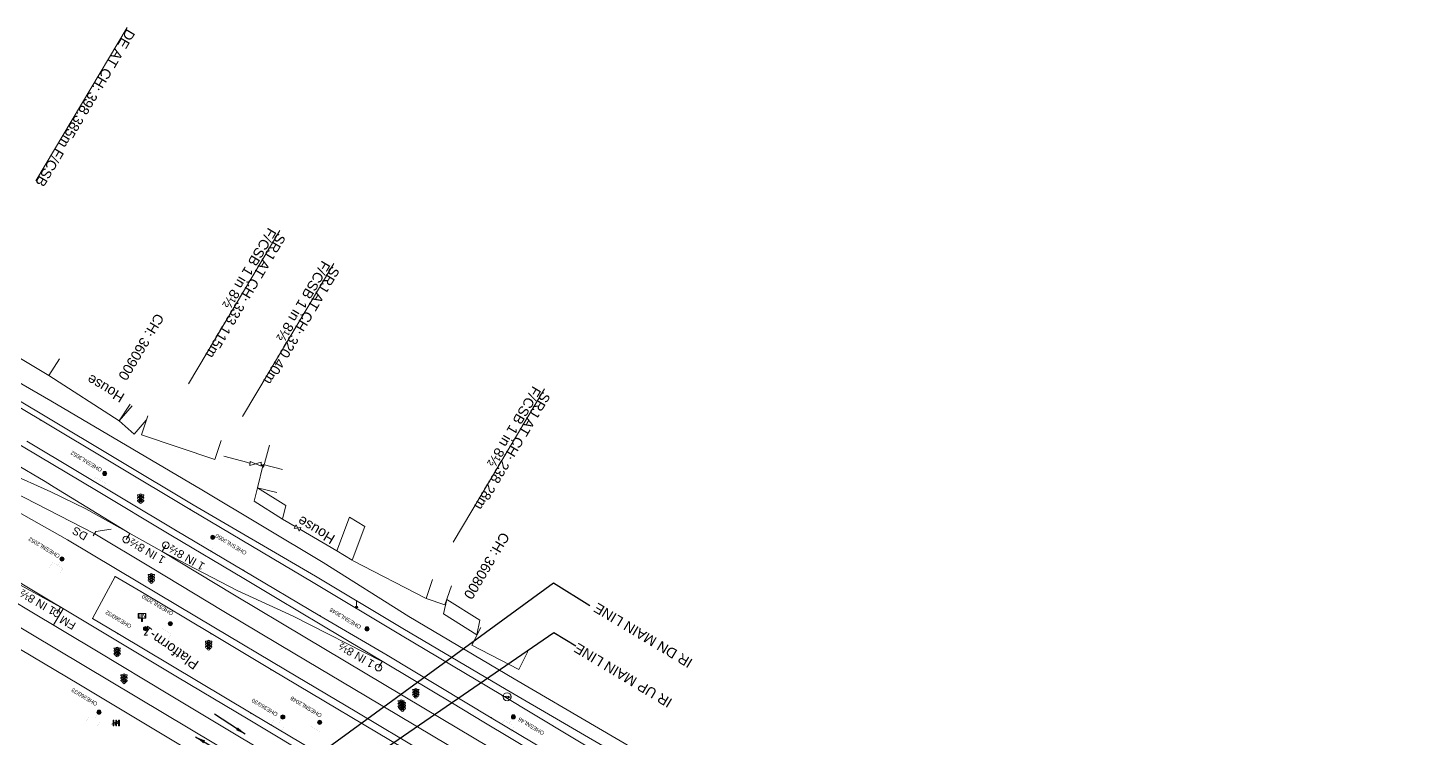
# Model space of a CAD drawing. Header units: metres. Extents: x 593168 to 611286, y 3401475 to 3412398.
# Drawn here: x 593341.8 to 593686.2, y 3412220.5 to 3412398.2 of the extents above; entities that cross this region are included whole.
import ezdxf
from ezdxf.enums import TextEntityAlignment as Align

# ---------------------------------------------------------------- set-up
doc = ezdxf.new("R2010")
doc.units = ezdxf.units.M
doc.header["$MEASUREMENT"] = 0
for name, color, linetype, lineweight in [('Building Under Cons.', 251, 'Continuous', 0), ('Compound Wall', 251, 'Continuous', 0), ('Electric Pole', 251, 'Continuous', 0), ('Exg track', 7, 'Continuous', 0), ('Existing IR Chainage', 7, 'Continuous', 0), ('Existing IR Track', 7, 'Continuous', 0), ('Gate', 251, 'Continuous', 0), ('Lamp_Post', 251, 'Continuous', 0), ('Name Board', 251, 'Continuous', 0), ('OHE MAST', 8, 'Continuous', 0), ('OHE MAST TEXT', 8, 'Continuous', 0), ('Platform', 7, 'Continuous', 0), ('Residential Building Pucca', 251, 'Continuous', 0), ('Residential Building Semipucca', 251, 'Continuous', 0), ("SANEHWAL STN. SRJ'S", 251, 'Continuous', 0), ('Sign Board', 251, 'Continuous', 0), ('Subroad Edge', 34, 'Continuous', 0), ('Text1', 251, 'Continuous', 0), ('Transformer', 251, 'Continuous', 0)]:
    doc.layers.add(name, color=color, linetype=linetype, lineweight=lineweight)
doc.styles.add('NB', font='swissbo.ttf', dxfattribs={"height": 1.5})
doc.styles.get("Standard").update_dxf_attribs({"font": 'arial.ttf'})
doc.styles.add('Style-Arial', font='arial.ttf')
doc.dimstyles.new('ISO-25', dxfattribs={"dimtxt": 2.5, "dimasz": 2.5, "dimexe": 1.25, "dimexo": 0.625, "dimtad": 1, "dimtxsty": 'Standard', "dimcen": 2.5, "dimadec": 0, "dimazin": 0, "dimtfac": 1, "dimtmove": 0, "dimatfit": 3, "dimfxl": 1, "dimarcsym": 0})

# ---------------------------------------------------------------- blocks, each defined once
blk = doc.blocks.new('GT')
at = {"layer": 'Gate'}
for p, q in [((-0.5, -0.5), (-0.5, 0.5)), ((-0.5, 0.5), (0.5, -0.5)), ((0.5, 0.5), (0.5, -0.5))]:
    blk.add_line(p, q, dxfattribs=at)
blk.add_lwpolyline([(0.5, 0.5), (-0.5, -0.5)], dxfattribs=at)
blk = doc.blocks.new('EP')
blk.add_hatch(color=8).paths.add_polyline_path([(-0.21, -0.05), (-0.21, 0.16), (-0.93, -0.01), (-0.31, 0.07), (-0.31, -0.19), (0.31, 0), (0.31, -0.24), (0.94, -0.01), (0.41, -0.1), (0.43, 0.15)])
at = {"color": 8}
for p, q in [((-0.93, -0.01), (-0.21, 0.16)), ((-0.31, 0.07), (-0.93, -0.01)), ((-0.31, -0.19), (-0.31, 0.07)), ((0.31, 0), (-0.31, -0.19)), ((-0.21, 0.16), (-0.21, -0.05)), ((-0.21, -0.05), (0.43, 0.15)), ((0.31, -0.24), (0.31, 0)), ((0.43, 0.15), (0.41, -0.1)), ((0.94, -0.01), (0.31, -0.24)), ((0.41, -0.1), (0.94, -0.01))]:
    blk.add_line(p, q, dxfattribs=at)
blk.add_circle((0, 0), 1, dxfattribs=at)
blk = doc.blocks.new('NB')
for p, q in [((-0.98, 0.82), (-0.98, 1.98)), ((-0.98, 1.98), (0.98, 1.98)), ((-0.98, 0.82), (0.98, 0.82)), ((-0.13, 0.82), (-0.13, 0)), ((-0.13, 0), (0.13, 0)), ((0.13, 0.82), (0.13, 0)), ((0.98, 1.98), (0.98, 0.82))]:
    blk.add_line(p, q)
at = {"style": 'NB', "width": 1.025371}
blk.add_text('NB', height=0.988, rotation=180, dxfattribs=at).set_placement((0, 1.39), align=Align.MIDDLE)
blk = doc.blocks.new('TRF')
blk.add_hatch(color=256).paths.add_polyline_path([(0.22, -0.04), (0.38, 0.42), (-0.98, -0.29), (0.02, 0.04), (-0.18, -0.39), (0.98, 0.09)])
for p, q in [((-0.69, 0.72), (-0.69, -0.72)), ((-0.52, 0.72), (-0.69, 0.72)), ((-0.52, -0.72), (-0.52, 0.72)), ((0, 0.72), (0, -0.72)), ((0.17, 0.72), (0, 0.72)), ((0.17, -0.72), (0.17, 0.72)), ((0.7, 0.72), (0.7, -0.72)), ((0.87, 0.72), (0.7, 0.72)), ((0.87, -0.72), (0.87, 0.72)), ((-0.69, -0.72), (-0.52, -0.72)), ((0, -0.72), (0.17, -0.72)), ((0.7, -0.72), (0.87, -0.72))]:
    blk.add_line(p, q)
blk.add_lwpolyline([(0.22, -0.04), (0.38, 0.42), (-0.98, -0.29), (0.02, 0.04), (-0.18, -0.39), (0.98, 0.09)], close=True)
blk = doc.blocks.new('LP')
for points in [[(0, 0), (0, 1.5)], [(0.25, 1.35), (0.44, 1.35)]]:
    blk.add_lwpolyline(points)
for centre, radius, start, end in [((0.07, 0.99), 0.519, 57.6425, 97.3165), ((0.34, 1.33), 0.094, 11.7012, 168.0476)]:
    blk.add_arc(centre, radius, start, end)
at = {"extrusion": (0, 0, -1)}
blk.add_ellipse((0, 0.01), major_axis=(0.308, 0), ratio=0.400495, dxfattribs=at)
blk.add_ellipse((0.35, 1.36), major_axis=(0.0017, 0.0438), ratio=0.461056, start_param=1.74022, end_param=4.575836)
blk = doc.blocks.new('SIG')
for color, points in [(1, [(-0.22, 0.42, 0.180295), (-0.01, 0.33, -0.00255), (0.01, 0.33, -0.00255), (0.02, 0.33, 0.180295), (0.23, 0.42, -0.002654), (0.25, 0.44, 0.184495), (0.33, 0.65, 1.000001), (-0.32, 0.65, 0.184495), (-0.24, 0.44, -0.002654)]), (2, [(0.23, -0.23, -0.002654), (0.25, -0.21, 0.184495), (0.33, 0.01, 1.000001), (-0.32, 0.01, 0.184495), (-0.24, -0.21, -0.002654), (-0.22, -0.23, 0.180295), (-0.01, -0.32, -0.00255), (0.01, -0.32, -0.00255), (0.02, -0.32, 0.180295)]), (3, [(0.23, -0.88, -0.002654), (0.25, -0.86, 0.184495), (0.33, -0.64, 1.000001), (-0.32, -0.64, 0.184495), (-0.24, -0.86, -0.002654), (-0.22, -0.88, 0.395599)])]:
    blk.add_hatch(color=color).paths.add_polyline_path(points)
for p, q in [((-0.31, 0.98), (-0.32, -0.9)), ((0.33, -0.9), (0.32, 0.98))]:
    blk.add_line(p, q)
for points in [[(-0.31, 0.98), (-0.81, 0.98, 0.198758), (-0.42, 0.41, 0.003814), (-0.31, 0.39, 0.003814)], [(-0.31, 0.33), (-0.81, 0.33, 0.198758), (-0.42, -0.23, 0.003727), (-0.32, -0.26, 0.003727)], [(0.32, 0.98), (0.82, 0.98, -0.198758), (0.44, 0.41, -0.003814), (0.32, 0.39, -0.003814)], [(0.32, 0.33), (0.82, 0.33, -0.198758), (0.44, -0.23, -0.003727), (0.33, -0.26, -0.003727)], [(-0.32, -0.32), (-0.81, -0.32, 0.198758), (-0.42, -0.88, 0.003639), (-0.32, -0.9)], [(0.33, -0.32), (0.82, -0.32, -0.198758), (0.44, -0.88, -0.003639), (0.33, -0.9)]]:
    blk.add_lwpolyline(points, format="xyb")
for centre, radius, start, end in [((0.01, 0.91), 0.324, 12.4049, 167.5951), ((0.01, 0.81), 0.357, 27.7578, 152.2422), ((0.01, -0.9), 0.324, 181.4572, 358.5428)]:
    blk.add_arc(centre, radius, start, end)
blk = doc.blocks.new('OHE MAST')
h = blk.add_hatch(color=256)
h.dxf.hatch_style = 1
edge = h.paths.add_edge_path()
edge.add_arc((0, 0), 0.514, 0, 360)
at = {"const_width": 0.01}
for points in [[(1.5, 3.5), (1.5, 2), (-1.5, 2), (-1.5, 3.5)], [(0, 2), (0, 0)]]:
    blk.add_lwpolyline(points, dxfattribs=at)
blk.add_circle((0, 0), 0.514)

msp = doc.modelspace()

# ---------------------------------------------------------------- linework, layer by layer
at = {"layer": 'Building Under Cons.'}
msp.add_polyline3d([(593447.7303, 3412258.6537, 259.811), (593446.1398, 3412253.9149, 259.811), (593441.4606, 3412255.4854, 259.684), (593443.0511, 3412260.2242, 259.684)], dxfattribs=at)
msp.add_polyline3d([(593454.0775, 3412246.4124, 259.9249), (593445.7536, 3412251.6121, 259.9779), (593446.5649, 3412255.2628, 262.2053), (593454.8889, 3412250.0631, 262.2053)], close=True, dxfattribs=at)
at = {"layer": 'Compound Wall'}
for points in [[(593316.4059, 3412329.623, 258.0465), (593347.0784, 3412311.2212, 258.2404)], [(593402.2463, 3412293.8424, 259.676), (593400.7704, 3412288.3407, 258.3234)], [(593397.4361, 3412289.2272, 258.3384), (593396.8531, 3412289.4419, 258.2894), (593390.851, 3412291.0914, 258.3194)], [(593400.1949, 3412289.0244, 258.3254), (593400.7704, 3412288.3407, 258.3234)], [(593405.5189, 3412275.3457, 258.2414), (593408.6762, 3412273.4401, 258.1864)], [(593409.8986, 3412272.7713, 258.0915), (593419.095, 3412267.3591, 259.1412)], [(593423.0068, 3412265.0172, 258.4284), (593441.4606, 3412255.4854, 259.684)]]:
    msp.add_polyline3d(points, dxfattribs=at)
at = {"layer": 'Exg track'}
for p, q in [((593367.376, 3412271.7549), (593366.4513, 3412270.2005)), ((593375.4617, 3412267.2321), (593376.3864, 3412268.7865)), ((593350.0624, 3412253.3248), (593349.1377, 3412251.7704)), ((593430.4694, 3412239.761), (593429.5447, 3412238.2066))]:
    msp.add_line(p, q, dxfattribs=at)
at = {"layer": 'Exg track', "elevation": 256.432}
msp.add_lwpolyline([(593358.1851, 3412271.109), (593358.8568, 3412272.2601), (593362.7098, 3412272.8275)], dxfattribs=at)
at = {"layer": 'Exg track', "const_width": 0.3, "elevation": 256.233}
msp.add_lwpolyline([(593350.7204, 3412252.9306), (593348.2571, 3412248.8177)], dxfattribs=at)
at = {"layer": 'Exg track'}
for centre in [(593366.4513, 3412270.2005), (593376.3864, 3412268.7865), (593349.1377, 3412251.7704), (593429.5447, 3412238.2066)]:
    msp.add_circle(centre, 0.8325, dxfattribs=at)
at = {"layer": 'Existing IR Track', "color": 0, "lineweight": 15, "elevation": 257.2056, "flags": 128}
msp.add_lwpolyline([(593177.5244, 3412345.2288), (593804.6242, 3411970.5674), (593854.2452, 3411940.9361), (593909.6819, 3411907.8322), (593938.8041, 3411890.4608), (593952.456, 3411882.3048), (593961.7236, 3411876.795), (593969.5117, 3411872.0977), (593979.733, 3411866.013), (593990.9284, 3411859.3404), (594000.8926, 3411853.3683), (594011.3159, 3411847.1318), (594021.9442, 3411840.7565), (594062.3062, 3411816.4679), (594083.8593, 3411803.1316), (594098.7951, 3411793.6572), (594104.9248, 3411789.783), (594123.5786, 3411777.8016), (594132.3571, 3411772.1578), (594146.1984, 3411763.2225), (594161.3527, 3411753.4546), (594169.4891, 3411748.2714)], dxfattribs=at)
at = {"layer": 'Existing IR Track', "color": 0, "flags": 128}
for points in [[(593687.4229, 3412080.6763), (593653.6442, 3412100.8677), (593619.3342, 3412121.4039), (593585.0627, 3412141.9312), (593568.2184, 3412152.0123), (593533.0274, 3412173.0825), (593515.7555, 3412183.4018), (593498.3369, 3412193.7982), (593480.4433, 3412204.4616), (593445.6206, 3412225.2179), (593411.087, 3412245.8413), (593393.5594, 3412256.347), (593375.4617, 3412267.2321), (593356.3751, 3412277.9082), (593347.6512, 3412282.1024), (593336.8549, 3412286.9555), (593318.7276, 3412294.8637), (593300.0805, 3412302.7111), (593279.3691, 3412311.3804), (593272.1371, 3412314.3895), (593266.6431, 3412316.6638), (593238.711, 3412328.2892)], [(593698.2904, 3412045.0385), (593679.8408, 3412056.0567), (593661.3254, 3412067.1142), (593643.1131, 3412077.9907), (593626.125, 3412088.1866), (593609.5835, 3412098.0885), (593591.8773, 3412108.6875), (593575.1415, 3412118.6928), (593556.8442, 3412129.629), (593539.321, 3412140.1109), (593521.8964, 3412150.5423), (593504.6671, 3412160.8654), (593487.132, 3412171.3677), (593469.6892, 3412181.811), (593451.5058, 3412192.6956), (593434.0027, 3412203.1629), (593415.146, 3412214.4397), (593396.9216, 3412225.3407), (593379.272, 3412235.824), (593319.0248, 3412271.9208), (593291.3233, 3412288.5145), (593273.4807, 3412299.4958), (593254.5881, 3412310.6435), (593235.8275, 3412321.7134)], [(593689.8247, 3412084.7942), (593678.1987, 3412091.7511), (593660.9588, 3412102.0123), (593656.0129, 3412104.9513), (593642.6959, 3412112.8573), (593638.0036, 3412115.6466), (593621.7033, 3412125.4509), (593618.5327, 3412127.4253), (593603.7312, 3412136.2006), (593587.406, 3412145.9668), (593569.1652, 3412156.8784), (593552.8718, 3412166.6213), (593533.9899, 3412177.9122), (593518.0861, 3412187.4144), (593482.7852, 3412208.4926), (593455.8523, 3412224.5713), (593447.9817, 3412229.2809), (593415.394, 3412248.7828), (593404.2224, 3412255.4656), (593395.882, 3412260.4588), (593377.5764, 3412271.3399), (593359.0264, 3412282.4473), (593340.6692, 3412293.4297), (593313.838, 3412309.4193)], [(593367.376, 3412271.7549), (593348.4163, 3412283.3009), (593346.1628, 3412284.6854), (593338.3195, 3412289.4201), (593310.4284, 3412306.1173)], [(593710.4775, 3412061.4696), (593685.0948, 3412076.667), (593668.4212, 3412086.6295), (593651.3169, 3412096.8602), (593634.2105, 3412107.0897), (593617.0041, 3412117.3912), (593599.7107, 3412127.741), (593582.7189, 3412137.8965), (593565.8042, 3412148.0059), (593548.1713, 3412158.5292), (593530.7353, 3412168.9407), (593513.3495, 3412179.2625), (593495.9387, 3412189.6056), (593478.0265, 3412200.2979), (593460.2595, 3412210.9084), (593443.2081, 3412221.0648), (593426.2885, 3412231.1372), (593408.6472, 3412241.6444), (593390.8421, 3412252.2335), (593372.5555, 3412263.2986), (593358.5841, 3412271.6468), (593332.0983, 3412285.1862), (593315.8276, 3412291.8455), (593289.6268, 3412303.3373)], [(593350.0624, 3412253.3248), (593325.8899, 3412266.579), (593307.8067, 3412275.5896), (593303.9201, 3412277.5438), (593303.9132, 3412277.5475), (593300.9076, 3412279.029), (593289.251, 3412285.0474), (593271.8488, 3412294.6139)], [(593699.3202, 3412062.5152), (593682.6568, 3412072.4695), (593665.9084, 3412082.4825), (593648.8802, 3412092.6644), (593631.8337, 3412102.8621), (593614.5763, 3412113.2094), (593597.3107, 3412123.5617), (593580.3108, 3412133.7476), (593563.3199, 3412143.9355), (593545.7846, 3412154.4182), (593528.249, 3412164.9001), (593510.9884, 3412175.1936), (593493.7288, 3412185.487), (593475.6868, 3412196.2684), (593457.6447, 3412207.0518), (593440.8707, 3412217.0401), (593424.0971, 3412227.0278), (593406.3059, 3412237.6123), (593388.3635, 3412248.3007), (593369.8037, 3412259.3568), (593351.7521, 3412270.1129), (593333.6933, 3412280.3497)], [(593430.4694, 3412239.761), (593408.1603, 3412251.0614), (593394.155, 3412257.4401), (593375.4617, 3412267.2321)], [(593691.2056, 3412032.8391), (593672.0829, 3412044.2897), (593654.3538, 3412054.9058), (593636.0364, 3412065.8656), (593619.0598, 3412076.0226), (593601.9757, 3412086.244), (593584.8021, 3412096.5057), (593567.3187, 3412106.944), (593549.7661, 3412117.4406), (593531.7216, 3412128.2407), (593514.8093, 3412138.3402), (593497.577, 3412148.6382), (593480.02, 3412159.1234), (593462.1611, 3412169.7875), (593444.3725, 3412180.414), (593426.2887, 3412191.2089), (593408.0021, 3412202.1394), (593389.7719, 3412213.0223), (593372.1527, 3412223.5635), (593354.6462, 3412234.03), (593336.9918, 3412244.5991)]]:
    msp.add_lwpolyline(points, dxfattribs=at)
at = {"layer": 'Existing IR Track', "color": 0, "lineweight": 15, "flags": 128}
msp.add_lwpolyline([(593695.8806, 3412040.8907), (593677.6334, 3412051.7972), (593659.0098, 3412062.9245), (593641.0329, 3412073.6622), (593623.7112, 3412084.0315), (593606.879, 3412094.1047), (593589.461, 3412104.527), (593572.3175, 3412114.7798), (593554.4329, 3412125.4765), (593536.8451, 3412135.9918), (593519.477, 3412146.3771), (593502.2718, 3412156.6671), (593484.6971, 3412167.1761), (593467.336, 3412177.5562), (593449.0591, 3412188.4833), (593431.1943, 3412199.1595), (593412.7025, 3412210.2314), (593394.402, 3412221.1865), (593376.8694, 3412231.6841), (593359.449, 3412242.1145), (593342.0469, 3412252.5372), (593323.9987, 3412263.4107)], dxfattribs=at)
at = {"layer": 'Platform'}
for points in [[(593312.0645, 3412319.6901, 257.4557), (593345.0343, 3412300.1061, 257.4477), (593382.4627, 3412277.7617, 257.4387), (593413.1535, 3412259.4851, 257.4087), (593434.9918, 3412246.4113, 257.4117), (593460.5023, 3412231.222, 257.4157), (593502.6108, 3412205.9374, 257.4107), (593538.0403, 3412184.7871, 257.4027), (593575.1798, 3412162.5563, 257.3627), (593607.3875, 3412143.3248, 257.3977), (593612.8594, 3412140.0535, 257.3787), (593619.3651, 3412136.1333, 256.8918), (593616.6945, 3412130.6473, 256.8658), (593609.6716, 3412134.6057, 257.3627), (593603.9609, 3412138.018, 257.3767), (593572.0529, 3412157.1101, 257.3247), (593534.8972, 3412179.6152, 257.0848), (593499.6385, 3412200.6527, 257.1537), (593457.6987, 3412225.6903, 257.1557), (593431.7056, 3412241.2946, 257.1058), (593414.8781, 3412251.1831, 257.1208), (593395.7902, 3412262.4964, 257.3287), (593378.8063, 3412272.5286, 257.3047), (593341.6145, 3412294.7893, 257.3847)], [(593439.1233, 3412216.0325, 257.2107), (593402.675, 3412237.7297, 257.2007), (593387.6555, 3412246.7149, 257.1398), (593370.1347, 3412257.201, 257.1797), (593363.6743, 3412260.9748, 256.328), (593358.0506, 3412250.4902, 256.5679), (593364.3378, 3412246.7314, 257.2187), (593397.6779, 3412226.7874, 257.1687), (593435.0898, 3412204.5675, 257.1398)]]:
    msp.add_polyline3d(points, dxfattribs=at)
for p in [(593345.034, 3412300.106, 257.448), (593382.463, 3412277.762, 257.439), (593378.806, 3412272.529, 257.305), (593395.79, 3412262.496, 257.329), (593363.674, 3412260.975, 256.328), (593370.135, 3412257.201, 257.18), (593358.051, 3412250.49, 256.568), (593414.878, 3412251.183, 257.121), (593364.338, 3412246.731, 257.219), (593387.655, 3412246.715, 257.14), (593434.992, 3412246.411, 257.412), (593431.706, 3412241.295, 257.106), (593402.675, 3412237.73, 257.201), (593460.502, 3412231.222, 257.416), (593397.678, 3412226.787, 257.169), (593457.699, 3412225.69, 257.156)]:
    msp.add_point(p, dxfattribs=at)
at = {"layer": 'Residential Building Pucca'}
for points in [[(593367.4211, 3412304.0595, 258.9582), (593364.7135, 3412299.8577, 258.9582), (593347.078, 3412311.2221, 258.2494), (593349.7855, 3412315.4238, 258.2494)], [(593371.4682, 3412300.0452, 257.9185), (593368.4841, 3412296.5958, 257.9185), (593364.7135, 3412299.8577, 258.9582), (593367.9838, 3412303.638, 258.9582)], [(593390.1811, 3412294.9692, 258.3384), (593388.5893, 3412290.2309, 258.3384), (593370.2418, 3412296.3945, 257.9045), (593371.8336, 3412301.1328, 257.9045)], [(593404.1143, 3412281.9624, 258.3994), (593399.2652, 3412283.1754, 258.3994), (593400.7152, 3412288.9723, 259.8849), (593405.5644, 3412287.7593, 259.8849)], [(593466.8807, 3412242.2199, 256.391), (593464.5988, 3412237.7726, 256.391), (593452.8524, 3412243.7994, 256.6359), (593455.1343, 3412248.2468, 256.6359)]]:
    msp.add_polyline3d(points, dxfattribs=at)
msp.add_polyline3d([(593422.9307, 3412265.0438, 258.8173), (593419.091, 3412267.3584, 259.1412), (593422.2653, 3412275.7955, 259.4681), (593426.115, 3412273.4749, 259.4681)], close=True, dxfattribs=at)
at = {"layer": 'Residential Building Semipucca'}
msp.add_polyline3d([(593405.5189, 3412275.3457, 258.2414), (593398.4027, 3412279.796, 258.4264), (593399.2553, 3412283.173, 258.4124), (593406.3732, 3412278.7216, 258.4124)], close=True, dxfattribs=at)
at = {"layer": "SANEHWAL STN. SRJ'S", "lineweight": 13, "flags": 128}
for points in [[(593366.6859, 3412398.1932), (593343.8883, 3412359.8979)], [(593404.8455, 3412347.4679), (593382.048, 3412309.1725)], [(593418.3285, 3412339.2397), (593395.531, 3412300.9443)], [(593471.0174, 3412307.8735), (593448.2198, 3412269.5782)]]:
    msp.add_lwpolyline(points, dxfattribs=at)
at = {"layer": 'Subroad Edge'}
for points in [[(593611.4245, 3412150.0549, 256.7059), (593578.016, 3412168.4332, 256.5669), (593540.3771, 3412189.0949, 256.6049), (593505.6312, 3412210.759, 256.5779), (593463.4682, 3412235.3967, 256.302), (593437.1393, 3412251.0181, 256.332), (593415.7295, 3412264.4664, 256.345), (593385.3924, 3412282.6032, 256.344), (593347.5902, 3412304.9252, 256.309), (593311.9674, 3412325.4484, 256.1071)], [(593608.3216, 3412145.0467, 256.8568), (593575.7241, 3412164.0086, 256.7619), (593538.9448, 3412186.4514, 256.8518), (593504.1947, 3412207.8473, 256.7279), (593461.4205, 3412232.7012, 256.433), (593435.5726, 3412247.9662, 256.417), (593413.7467, 3412261.0919, 256.398), (593383.23, 3412278.904, 256.4959), (593345.7759, 3412301.2684, 256.4699), (593309.9923, 3412322.6597, 256.27)]]:
    msp.add_polyline3d(points, dxfattribs=at)

# ---------------------------------------------------------------- block references
at = {"layer": 'Electric Pole', "xscale": 0.9997078269360797, "yscale": 0.9997078269360797, "zscale": 0.9997078269360797}
msp.add_blockref('EP', (593461.6637, 3412230.9081, 260.9506), dxfattribs=at)
at = {"layer": 'Gate', "yscale": 0.9997078268781261}
for p, xscale, zscale, rotation in [((593398.8155, 3412289.1258, 156.3202), 2.76619860258345, 2.76619860258345, 355.7147260248171), ((593409.2874, 3412273.1057, 156.3202), 1.393408390905761, 1.393408390905761, 331.7147260288754)]:
    msp.add_blockref('GT', p, dxfattribs=dict(at, xscale=xscale, zscale=zscale, rotation=rotation))
at = {"layer": 'Lamp_Post', "xscale": 0.9997078269360797, "yscale": 0.9997078269360797, "zscale": 0.9997078269360797}
msp.add_blockref('LP', (593424.0244, 3412253.3447, 259.4161), dxfattribs=at)
at = {"layer": 'Name Board', "xscale": 0.9997078269360797, "yscale": 0.9997078269360797, "zscale": 0.9997078269360797}
msp.add_blockref('NB', (593370.4157, 3412249.7566, 260.1579), dxfattribs=at)
at = {"layer": 'OHE MAST', "rotation": 149.0208306544456}
for p in [(593361.081, 3412286.7229), (593388.0916, 3412270.7659), (593350.4001, 3412265.3597), (593371.2737, 3412247.9264), (593377.4983, 3412249.1668), (593426.6415, 3412247.8857), (593359.654, 3412227.0534), (593405.6058, 3412225.8626), (593414.8145, 3412224.539), (593463.2452, 3412225.8913)]:
    msp.add_blockref('OHE MAST', p, dxfattribs=at)
at = {"layer": 'Sign Board', "xscale": 0.9997078269360797, "yscale": 0.9997078269360797, "zscale": 0.9997078269360797}
for p in [(593370.0619, 3412280.4115, 256.6149), (593370.0619, 3412280.4115, 256.6149), (593372.7295, 3412260.4676, 259.811), (593372.7295, 3412260.4676, 259.811), (593364.2121, 3412242.091, 257.8895), (593364.2121, 3412242.091, 257.8895), (593387.057, 3412243.7949, 259.5331), (593387.057, 3412243.7949, 259.5331), (593365.9118, 3412235.414, 256.176), (593365.9118, 3412235.414, 256.176), (593438.863, 3412231.7645, 256.268), (593438.863, 3412231.7645, 256.268), (593435.155, 3412228.8913, 256.248), (593435.155, 3412228.8913, 256.248), (593435.4846, 3412228.4763, 256.8078), (593435.4846, 3412228.4763, 256.8078)]:
    msp.add_blockref('SIG', p, dxfattribs=at)
at = {"layer": 'Transformer', "xscale": 0.9997078269360797, "yscale": 0.9997078269360797, "zscale": 0.9997078269360797}
msp.add_blockref('TRF', (593363.8724, 3412224.3771, 259.0562), dxfattribs=at)

# ---------------------------------------------------------------- texts
at = {"layer": 'Exg track'}
for s, p in [('DS', (593357.0613, 3412271.6289, -4.3467)), ('1 IN 8½', (593376.4465, 3412265.6928, 341.9521)), ('1 IN 8½', (593386.3146, 3412264.0974, 342.4782)), ('1 IN 8½', (593349.0221, 3412252.9594, 341.9521)), ('FM', (593354.0716, 3412249.2638, -182.6318)), ('1 IN 8½', (593428.7077, 3412239.7281, 341.9521))]:
    msp.add_text(s, height=2, rotation=149.797857, dxfattribs=at).set_placement(p)
at = {"layer": 'Existing IR Chainage', "color": 7, "lineweight": 0, "char_height": 2.5, "attachment_point": 6, "line_spacing_factor": 0.60036, "style": 'Style-Arial'}
for s, insert, rotation in [('CH: 360900', (593365.4178, 3412310.3584), 239.093177), ('CH: 360800', (593451.7877, 3412255.6525), 239.137008)]:
    msp.add_mtext(s, dxfattribs=dict(at, insert=insert, rotation=rotation))
at = {"layer": 'Existing IR Track', "color": 7, "lineweight": -3}
for s, p in [('IR DN MAIN LINE', (593483.683, 3412253.4403)), ('IR UP MAIN LINE', (593478.7539, 3412243.4131))]:
    msp.add_text(s, height=2.5, rotation=149, dxfattribs=at).set_placement(p, align=Align.MIDDLE_RIGHT)
at = {"layer": 'OHE MAST TEXT'}
for s, p in [('OHESNL3052', (593360.5437, 3412287.8929, 259.971)), ('OHESNL2052', (593349.9996, 3412266.3558, 260.138)), ('OHESNL3050', (593396.687, 3412267.1598, 259.689)), ('OHESNL2050', (593378.3363, 3412252.0001, 260.269)), ('OHE360/32', (593367.9209, 3412248.8274, 260.395)), ('OHESNL3048', (593425.282, 3412248.6589, 261.205)), ('OHE360/33', (593359.4153, 3412229.3975, 259.119)), ('OHE360/30', (593404.4642, 3412226.8009, 260.346)), ('OHESNL2048', (593415.4878, 3412226.5292, 260.718)), ('OHESNL46', (593471.0706, 3412222.1056, 261.097))]:
    msp.add_text(s, height=1, rotation=149, dxfattribs=at).set_placement(p)
at = {"layer": "SANEHWAL STN. SRJ'S", "lineweight": 13, "char_height": 2.5, "width": 48.267487, "attachment_point": 4, "rotation": 239.23426, "line_spacing_factor": 0.648, "style": 'Style-Arial'}
for s, insert in [('\\pxsm1;DE AT CH: 398.385m F/CSB', (593367.7114, 3412397.4253)), ('SRJ AT CH: 333.115m \\PF/CSB 1 in 8½', (593404.2087, 3412347.0494)), ('SRJ AT CH: 320.40m \\PF/CSB 1 in 8½', (593417.6917, 3412338.8212)), ('SRJ AT CH: 238.28m \\PF/CSB 1 in 8½', (593470.3805, 3412307.4551))]:
    msp.add_mtext(s, dxfattribs=dict(at, insert=insert))
at = {"layer": 'Text1'}
for s, rotation, p in [('House', 149.053929, (593366.2698, 3412306.4467, 156.3202)), ('House', 149.053929, (593366.2698, 3412306.4467, 156.3202)), ('House', 149.053929, (593418.9061, 3412271.067, 156.3202)), ('House', 149.053929, (593418.9061, 3412271.067, 156.3202)), ('Platform-1', 145.065148, (593384.8423, 3412239.578, 155.5008)), ('Platform-1', 145.065148, (593384.8423, 3412239.578, 155.5008))]:
    msp.add_text(s, height=2.5, rotation=rotation, dxfattribs=at).set_placement(p)

# ---------------------------------------------------------------- leaders
at = {"layer": 'Existing IR Track', "color": 7, "lineweight": -3}
for points, override in [([(593408.9826, 3412212.4583, 1293.3448), (593473.237, 3412259.4152, 1293.3448), (593482.3291, 3412253.7093, 1293.3448)], {"dimtxt": 3, "dimasz": 2.5, "dimgap": 0.625, "dimtad": 0, "dimdec": 3, "dimzin": 2, "dimtdec": 3}), ([(593412.3404, 3412205.0893, 1293.3448), (593473.3474, 3412247.019, 1293.3448), (593478.8408, 3412243.6894, 1293.3448)], {"dimtxt": 3, "dimasz": 2.5, "dimgap": 0.625, "dimtad": 0, "dimdec": 3, "dimzin": 2, "dimtdec": 3}), ([(593396.224, 3412221.5576), (593388.5635, 3412226.5861)], {"dimtxt": 3, "dimasz": 2.5, "dimtad": 0, "dimdec": 3, "dimzin": 2, "dimtdec": 3}), ([(593383.8173, 3412220.8979), (593391.7477, 3412216.2105)], {"dimtxt": 3, "dimasz": 2.5, "dimtad": 0, "dimdec": 3, "dimzin": 2, "dimtdec": 3})]:
    msp.add_leader(points, dimstyle='ISO-25', override=override, dxfattribs=at)

doc.saveas('drawing.dxf')
